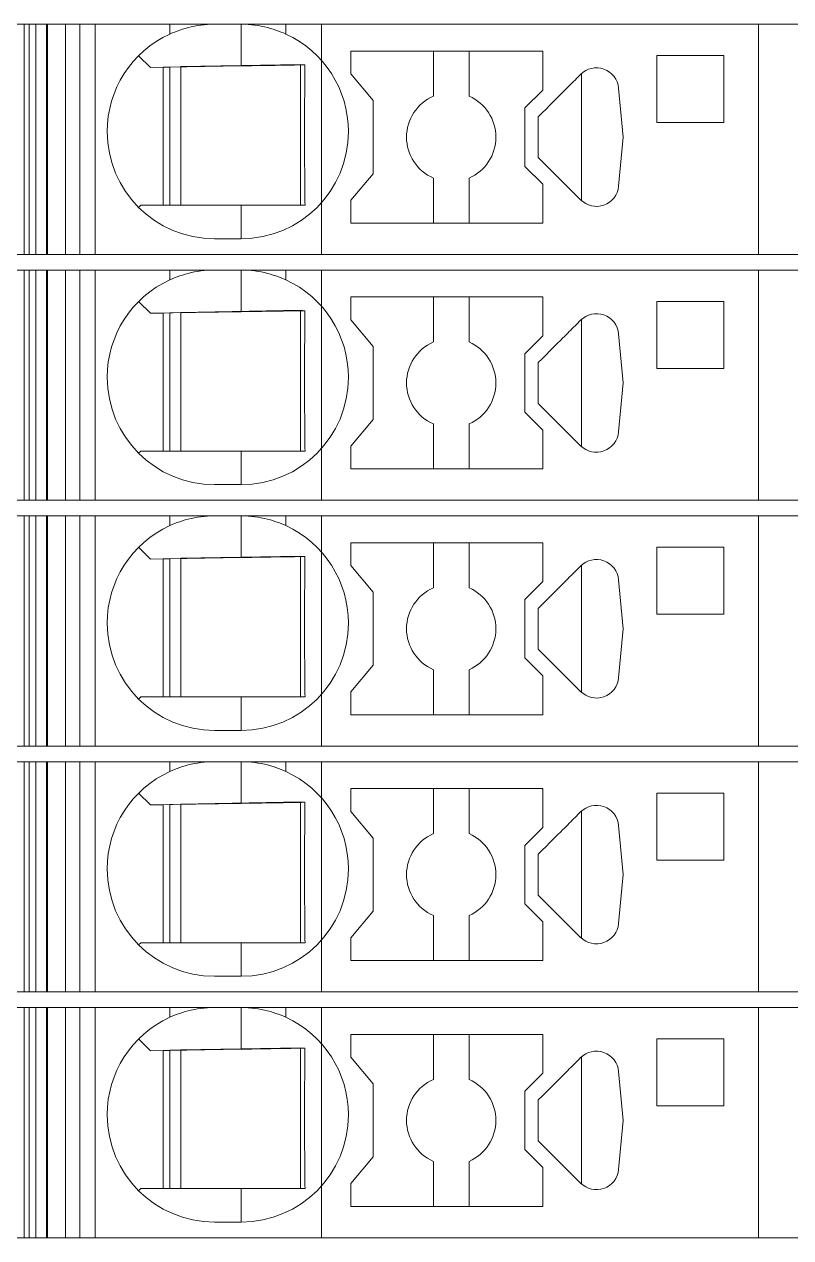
# Model space of a CAD drawing. Header units: millimetres. Extents: x 0 to 2100, y 0 to 1485.
# Drawn here: x 1240.89 to 1258.05, y 673.35 to 700.5 of the extents above; entities that cross this region are included whole.
import ezdxf
from ezdxf.enums import TextEntityAlignment as Align

# ---------------------------------------------------------------- set-up
doc = ezdxf.new("R2010")
doc.units = ezdxf.units.MM
for name, color, linetype, lineweight in [('EPLAN309', 5, 'Continuous', 5), ('EPLAN493', 5, 'Continuous', 5), ('MAIN-1', 7, 'Continuous', 5), ('MAIN-2', 7, 'Continuous', 5)]:
    doc.layers.add(name, color=color, linetype=linetype, lineweight=lineweight)
doc.styles.add('Tahoma', font='')
doc.styles.get('Tahoma').set_extended_font_data('Tahoma')

# ---------------------------------------------------------------- blocks, each defined once
blk = doc.blocks.new('EPLSYM_LibrarySPECIAL_Symbol12_Variant0_Placement8_18')
at = {"layer": 'EPLAN309', "lineweight": 13, "ltscale": 20}
blk.add_lwpolyline([(0, -5.15), (68.15, -5.15), (68.15, 0), (0, 0)], close=True, dxfattribs=at)
at = {"layer": 'EPLAN493', "color": 5, "style": 'Tahoma'}
blk.add_attdef('17_20450', text='', height=2.93475, dxfattribs=at).set_placement((0, -27.293475), align=Align.MIDDLE_RIGHT)
blk = doc.blocks.new('EPLSYM_LibrarySPECIAL_Symbol12_Variant0_Placement8_19')
at = {"layer": 'EPLAN309', "lineweight": 13, "ltscale": 20}
blk.add_lwpolyline([(0, -5.15), (68.15, -5.15), (68.15, 0), (0, 0)], close=True, dxfattribs=at)
at = {"layer": 'EPLAN493', "color": 5, "style": 'Tahoma'}
blk.add_attdef('17_20450', text='', height=2.93475, dxfattribs=at).set_placement((0, -27.293475), align=Align.MIDDLE_RIGHT)
blk = doc.blocks.new('EPLSYM_LibrarySPECIAL_Symbol12_Variant0_Placement8_20')
at = {"layer": 'EPLAN309', "lineweight": 13, "ltscale": 20}
blk.add_lwpolyline([(0, -5.15), (68.15, -5.15), (68.15, 0), (0, 0)], close=True, dxfattribs=at)
at = {"layer": 'EPLAN493', "color": 5, "style": 'Tahoma'}
blk.add_attdef('17_20450', text='', height=2.93475, dxfattribs=at).set_placement((0, -27.293475), align=Align.MIDDLE_RIGHT)
blk = doc.blocks.new('EPLSYM_LibrarySPECIAL_Symbol12_Variant0_Placement8_21')
at = {"layer": 'EPLAN309', "lineweight": 13, "ltscale": 20}
blk.add_lwpolyline([(0, -5.15), (68.15, -5.15), (68.15, 0), (0, 0)], close=True, dxfattribs=at)
at = {"layer": 'EPLAN493', "color": 5, "style": 'Tahoma'}
blk.add_attdef('17_20450', text='', height=2.93475, dxfattribs=at).set_placement((0, -27.293475), align=Align.MIDDLE_RIGHT)
blk = doc.blocks.new('EPLSYM_LibrarySPECIAL_Symbol12_Variant0_Placement8_22')
at = {"layer": 'EPLAN309', "lineweight": 13, "ltscale": 20}
blk.add_lwpolyline([(0, -5.15), (68.15, -5.15), (68.15, 0), (0, 0)], close=True, dxfattribs=at)
at = {"layer": 'EPLAN493', "color": 5, "style": 'Tahoma'}
blk.add_attdef('17_20450', text='', height=2.93475, dxfattribs=at).set_placement((0, -27.293475), align=Align.MIDDLE_RIGHT)

msp = doc.modelspace()

# ---------------------------------------------------------------- linework, layer by layer
at = {"layer": 'MAIN-1'}
for p, q in [((1241.001, 700.5), (1240.893, 700.5)), ((1240.893, 695.35), (1240.893, 700.5)), ((1241.001, 700.5), (1244.15, 700.5)), ((1241.001, 695.35), (1241.001, 700.5)), ((1244.15, 700.5), (1245.15, 700.5)), ((1244.15, 700.5), (1244.15, 700.282)), ((1244.701, 700.458), (1244.772, 700.47)), ((1244.772, 700.47), (1244.846, 700.481)), ((1244.846, 700.481), (1244.921, 700.489)), ((1244.921, 700.489), (1244.997, 700.495)), ((1244.997, 700.495), (1245.073, 700.499)), ((1245.073, 700.499), (1245.15, 700.5)), ((1245.75, 700.5), (1245.15, 700.5)), ((1245.827, 700.499), (1245.75, 700.5)), ((1246.75, 700.5), (1245.75, 700.5)), ((1245.75, 699.568), (1245.75, 700.5)), ((1245.903, 700.495), (1245.827, 700.499)), ((1245.979, 700.489), (1245.903, 700.495)), ((1246.054, 700.481), (1245.979, 700.489)), ((1246.128, 700.47), (1246.054, 700.481)), ((1246.199, 700.458), (1246.128, 700.47)), ((1246.75, 700.5), (1257.332, 700.5)), ((1246.75, 700.5), (1246.75, 700.282)), ((1258.05, 700.5), (1257.332, 700.5)), ((1257.332, 695.35), (1257.332, 700.5)), ((1244.15, 700.282), (1244.202, 700.305)), ((1244.202, 700.305), (1244.256, 700.327)), ((1244.256, 700.327), (1244.313, 700.349)), ((1244.313, 700.349), (1244.372, 700.37)), ((1244.372, 700.37), (1244.433, 700.39)), ((1244.433, 700.39), (1244.497, 700.409)), ((1244.497, 700.409), (1244.563, 700.427)), ((1244.563, 700.427), (1244.631, 700.443)), ((1244.631, 700.443), (1244.701, 700.458)), ((1246.269, 700.443), (1246.199, 700.458)), ((1246.337, 700.427), (1246.269, 700.443)), ((1246.403, 700.409), (1246.337, 700.427)), ((1246.467, 700.39), (1246.403, 700.409)), ((1246.528, 700.37), (1246.467, 700.39)), ((1246.587, 700.349), (1246.528, 700.37)), ((1246.644, 700.327), (1246.587, 700.349)), ((1246.698, 700.305), (1246.644, 700.327)), ((1246.75, 700.282), (1246.698, 700.305)), ((1243.453, 699.797), (1243.717, 699.533)), ((1248.2, 699.9), (1248.2, 699.389)), ((1252.5, 699.9), (1248.2, 699.9)), ((1250.05, 699.9), (1250.05, 698.892)), ((1250.85, 698.892), (1250.85, 699.9)), ((1252.5, 699.029), (1252.5, 699.9)), ((1255.05, 699.8), (1255.05, 698.3)), ((1256.55, 699.8), (1255.05, 699.8)), ((1256.55, 698.3), (1256.55, 699.8)), ((1243.717, 699.533), (1245.75, 699.568)), ((1244, 696.45), (1244, 699.538)), ((1244.15, 699.54), (1244.15, 696.45)), ((1244.4, 696.45), (1244.4, 699.545)), ((1245.87, 699.57), (1245.75, 699.568)), ((1245.987, 699.572), (1245.87, 699.57)), ((1246.1, 699.574), (1245.987, 699.572)), ((1246.209, 699.576), (1246.1, 699.574)), ((1246.313, 699.578), (1246.209, 699.576)), ((1246.412, 699.579), (1246.313, 699.578)), ((1246.507, 699.581), (1246.412, 699.579)), ((1246.599, 699.583), (1246.507, 699.581)), ((1246.688, 699.584), (1246.599, 699.583)), ((1246.774, 699.586), (1246.688, 699.584)), ((1246.858, 699.587), (1246.774, 699.586)), ((1246.94, 699.588), (1246.858, 699.587)), ((1247.02, 699.59), (1246.94, 699.588)), ((1247.099, 699.591), (1247.02, 699.59)), ((1247.079, 696.45), (1247.079, 699.591)), ((1247.176, 699.592), (1247.099, 699.591)), ((1247.174, 699.377), (1247.175, 699.45)), ((1247.175, 699.45), (1247.176, 699.522)), ((1247.176, 699.522), (1247.176, 699.592)), ((1248.7, 698.793), (1248.2, 699.389)), ((1253.367, 699.398), (1253.367, 696.552)), ((1247.171, 699.07), (1247.172, 699.149)), ((1247.172, 699.149), (1247.173, 699.227)), ((1247.173, 699.303), (1247.174, 699.377)), ((1247.173, 699.227), (1247.173, 699.303)), ((1253.094, 699.126), (1253.058, 699.09)), ((1253.127, 699.159), (1253.094, 699.126)), ((1253.158, 699.191), (1253.127, 699.159)), ((1253.19, 699.222), (1253.158, 699.191)), ((1253.221, 699.253), (1253.19, 699.222)), ((1253.252, 699.285), (1253.221, 699.253)), ((1253.284, 699.316), (1253.252, 699.285)), ((1253.315, 699.347), (1253.284, 699.316)), ((1253.346, 699.379), (1253.315, 699.347)), ((1247.169, 698.817), (1247.17, 698.904)), ((1247.17, 698.988), (1247.171, 699.07)), ((1247.17, 698.904), (1247.17, 698.988)), ((1252.1, 698.629), (1252.5, 699.029)), ((1252.823, 698.856), (1252.742, 698.774)), ((1252.902, 698.934), (1252.823, 698.856)), ((1252.943, 698.975), (1252.902, 698.934)), ((1252.983, 699.015), (1252.943, 698.975)), ((1253.021, 699.053), (1252.983, 699.015)), ((1253.058, 699.09), (1253.021, 699.053)), ((1254.302, 697.975), (1254.198, 699.072)), ((1247.168, 698.632), (1247.169, 698.726)), ((1247.168, 698.534), (1247.168, 698.632)), ((1247.169, 698.726), (1247.169, 698.817)), ((1248.7, 697.157), (1248.7, 698.793)), ((1252.1, 698.629), (1252.1, 697.321)), ((1252.572, 698.604), (1252.486, 698.518)), ((1252.658, 698.69), (1252.572, 698.604)), ((1252.742, 698.774), (1252.658, 698.69)), ((1247.167, 698.431), (1247.168, 698.534)), ((1247.167, 698.324), (1247.167, 698.431)), ((1247.167, 698.213), (1247.167, 698.324)), ((1252.486, 698.518), (1252.4, 698.432)), ((1252.4, 698.302), (1252.4, 698.432)), ((1252.4, 698.171), (1252.4, 698.302)), ((1255.05, 698.3), (1256.55, 698.3)), ((1247.167, 698.1), (1247.167, 698.213)), ((1247.167, 697.979), (1247.167, 698.1)), ((1252.4, 698.04), (1252.4, 698.171)), ((1252.4, 697.91), (1252.4, 698.04)), ((1247.167, 697.861), (1247.167, 697.979)), ((1247.167, 697.747), (1247.167, 697.861)), ((1252.4, 697.779), (1252.4, 697.91)), ((1252.4, 697.648), (1252.4, 697.779)), ((1254.198, 696.878), (1254.302, 697.975)), ((1247.168, 697.638), (1247.167, 697.747)), ((1247.168, 697.534), (1247.168, 697.638)), ((1247.169, 697.434), (1247.168, 697.534)), ((1252.4, 697.518), (1252.4, 697.648)), ((1252.4, 697.518), (1253.346, 696.571)), ((1247.169, 697.339), (1247.169, 697.434)), ((1247.17, 697.248), (1247.169, 697.339)), ((1247.171, 697.159), (1247.17, 697.248)), ((1252.5, 696.921), (1252.1, 697.321)), ((1247.172, 697.073), (1247.171, 697.159)), ((1247.172, 696.99), (1247.172, 697.073)), ((1247.173, 696.908), (1247.172, 696.99)), ((1248.2, 696.561), (1248.7, 697.157)), ((1250.05, 696.05), (1250.05, 697.058)), ((1250.85, 696.05), (1250.85, 697.058)), ((1247.174, 696.829), (1247.173, 696.908)), ((1247.175, 696.75), (1247.174, 696.829)), ((1247.176, 696.674), (1247.175, 696.75)), ((1247.176, 696.598), (1247.176, 696.674)), ((1252.5, 696.05), (1252.5, 696.921)), ((1243.5, 696.45), (1243.453, 696.403)), ((1243.5, 696.45), (1245.75, 696.45)), ((1245.75, 696.45), (1245.842, 696.45)), ((1245.75, 696.45), (1245.75, 695.7)), ((1245.842, 696.45), (1245.933, 696.45)), ((1245.933, 696.45), (1246.023, 696.45)), ((1246.023, 696.45), (1246.11, 696.45)), ((1246.11, 696.45), (1246.195, 696.45)), ((1246.195, 696.45), (1246.278, 696.45)), ((1246.278, 696.45), (1246.358, 696.45)), ((1246.358, 696.45), (1246.436, 696.45)), ((1246.436, 696.45), (1246.511, 696.45)), ((1246.511, 696.45), (1246.585, 696.45)), ((1246.585, 696.45), (1246.657, 696.45)), ((1246.657, 696.45), (1246.726, 696.45)), ((1246.726, 696.45), (1246.795, 696.45)), ((1246.795, 696.45), (1246.861, 696.45)), ((1246.861, 696.45), (1246.927, 696.45)), ((1246.927, 696.45), (1246.991, 696.45)), ((1246.991, 696.45), (1247.055, 696.45)), ((1247.055, 696.45), (1247.117, 696.45)), ((1247.117, 696.45), (1247.178, 696.45)), ((1247.177, 696.524), (1247.176, 696.598)), ((1247.178, 696.45), (1247.177, 696.524)), ((1248.2, 696.561), (1248.2, 696.05)), ((1252.5, 696.05), (1248.2, 696.05)), ((1245.75, 695.7), (1245.15, 695.7)), ((1241.001, 695.35), (1240.893, 695.35)), ((1241.001, 695.35), (1257.332, 695.35)), ((1258.05, 695.35), (1257.332, 695.35)), ((1241.001, 695), (1240.893, 695)), ((1240.893, 689.85), (1240.893, 695)), ((1241.001, 695), (1244.15, 695)), ((1241.001, 689.85), (1241.001, 695)), ((1244.15, 695), (1245.15, 695)), ((1244.15, 695), (1244.15, 694.782)), ((1244.15, 694.782), (1244.202, 694.805)), ((1244.202, 694.805), (1244.256, 694.827)), ((1244.256, 694.827), (1244.313, 694.849)), ((1244.313, 694.849), (1244.372, 694.87)), ((1244.372, 694.87), (1244.433, 694.89)), ((1244.433, 694.89), (1244.497, 694.909)), ((1244.497, 694.909), (1244.563, 694.927)), ((1244.563, 694.927), (1244.631, 694.943)), ((1244.631, 694.943), (1244.701, 694.958)), ((1244.701, 694.958), (1244.772, 694.97)), ((1244.772, 694.97), (1244.846, 694.981)), ((1244.846, 694.981), (1244.921, 694.989)), ((1244.921, 694.989), (1244.997, 694.995)), ((1244.997, 694.995), (1245.073, 694.999)), ((1245.073, 694.999), (1245.15, 695)), ((1245.75, 695), (1245.15, 695)), ((1245.827, 694.999), (1245.75, 695)), ((1246.75, 695), (1245.75, 695)), ((1245.75, 694.068), (1245.75, 695)), ((1245.903, 694.995), (1245.827, 694.999)), ((1245.979, 694.989), (1245.903, 694.995)), ((1246.054, 694.981), (1245.979, 694.989)), ((1246.128, 694.97), (1246.054, 694.981)), ((1246.199, 694.958), (1246.128, 694.97)), ((1246.269, 694.943), (1246.199, 694.958)), ((1246.337, 694.927), (1246.269, 694.943)), ((1246.403, 694.909), (1246.337, 694.927)), ((1246.467, 694.89), (1246.403, 694.909)), ((1246.528, 694.87), (1246.467, 694.89)), ((1246.587, 694.849), (1246.528, 694.87)), ((1246.644, 694.827), (1246.587, 694.849)), ((1246.698, 694.805), (1246.644, 694.827)), ((1246.75, 694.782), (1246.698, 694.805)), ((1246.75, 695), (1257.332, 695)), ((1246.75, 695), (1246.75, 694.782)), ((1258.05, 695), (1257.332, 695)), ((1257.332, 689.85), (1257.332, 695)), ((1243.453, 694.297), (1243.717, 694.033)), ((1248.2, 694.4), (1248.2, 693.889)), ((1252.5, 694.4), (1248.2, 694.4)), ((1250.05, 694.4), (1250.05, 693.392)), ((1250.85, 693.392), (1250.85, 694.4)), ((1252.5, 693.529), (1252.5, 694.4)), ((1255.05, 694.3), (1255.05, 692.8)), ((1256.55, 694.3), (1255.05, 694.3)), ((1256.55, 692.8), (1256.55, 694.3)), ((1243.717, 694.033), (1245.75, 694.068)), ((1244, 690.95), (1244, 694.038)), ((1244.15, 694.04), (1244.15, 690.95)), ((1244.4, 690.95), (1244.4, 694.045)), ((1245.87, 694.07), (1245.75, 694.068)), ((1245.987, 694.072), (1245.87, 694.07)), ((1246.1, 694.074), (1245.987, 694.072)), ((1246.209, 694.076), (1246.1, 694.074)), ((1246.313, 694.078), (1246.209, 694.076)), ((1246.412, 694.079), (1246.313, 694.078)), ((1246.507, 694.081), (1246.412, 694.079)), ((1246.599, 694.083), (1246.507, 694.081)), ((1246.688, 694.084), (1246.599, 694.083)), ((1246.774, 694.086), (1246.688, 694.084)), ((1246.858, 694.087), (1246.774, 694.086)), ((1246.94, 694.088), (1246.858, 694.087)), ((1247.02, 694.09), (1246.94, 694.088)), ((1247.099, 694.091), (1247.02, 694.09)), ((1247.079, 690.95), (1247.079, 694.091)), ((1247.176, 694.092), (1247.099, 694.091)), ((1247.175, 693.95), (1247.176, 694.022)), ((1247.176, 694.022), (1247.176, 694.092)), ((1247.172, 693.649), (1247.173, 693.727)), ((1247.173, 693.803), (1247.174, 693.877)), ((1247.173, 693.727), (1247.173, 693.803)), ((1247.174, 693.877), (1247.175, 693.95)), ((1248.7, 693.293), (1248.2, 693.889)), ((1253.158, 693.691), (1253.127, 693.659)), ((1253.19, 693.722), (1253.158, 693.691)), ((1253.221, 693.753), (1253.19, 693.722)), ((1253.252, 693.785), (1253.221, 693.753)), ((1253.284, 693.816), (1253.252, 693.785)), ((1253.315, 693.847), (1253.284, 693.816)), ((1253.346, 693.879), (1253.315, 693.847)), ((1253.367, 693.898), (1253.367, 691.052)), ((1247.17, 693.488), (1247.171, 693.57)), ((1247.17, 693.404), (1247.17, 693.488)), ((1247.171, 693.57), (1247.172, 693.649)), ((1252.1, 693.129), (1252.5, 693.529)), ((1252.902, 693.434), (1252.823, 693.356)), ((1252.943, 693.475), (1252.902, 693.434)), ((1252.983, 693.515), (1252.943, 693.475)), ((1253.021, 693.553), (1252.983, 693.515)), ((1253.058, 693.59), (1253.021, 693.553)), ((1253.094, 693.626), (1253.058, 693.59)), ((1253.127, 693.659), (1253.094, 693.626)), ((1254.302, 692.475), (1254.198, 693.572)), ((1247.168, 693.132), (1247.169, 693.226)), ((1247.169, 693.317), (1247.17, 693.404)), ((1247.169, 693.226), (1247.169, 693.317)), ((1248.7, 691.657), (1248.7, 693.293)), ((1252.658, 693.19), (1252.572, 693.104)), ((1252.742, 693.274), (1252.658, 693.19)), ((1252.823, 693.356), (1252.742, 693.274)), ((1247.167, 692.931), (1247.168, 693.034)), ((1247.167, 692.824), (1247.167, 692.931)), ((1247.168, 693.034), (1247.168, 693.132)), ((1252.1, 693.129), (1252.1, 691.821)), ((1252.486, 693.018), (1252.4, 692.932)), ((1252.4, 692.802), (1252.4, 692.932)), ((1252.572, 693.104), (1252.486, 693.018)), ((1247.167, 692.713), (1247.167, 692.824)), ((1247.167, 692.6), (1247.167, 692.713)), ((1247.167, 692.479), (1247.167, 692.6)), ((1252.4, 692.671), (1252.4, 692.802)), ((1252.4, 692.54), (1252.4, 692.671)), ((1255.05, 692.8), (1256.55, 692.8)), ((1247.167, 692.361), (1247.167, 692.479)), ((1247.167, 692.247), (1247.167, 692.361)), ((1252.4, 692.41), (1252.4, 692.54)), ((1252.4, 692.279), (1252.4, 692.41)), ((1254.198, 691.378), (1254.302, 692.475)), ((1247.168, 692.138), (1247.167, 692.247)), ((1247.168, 692.034), (1247.168, 692.138)), ((1252.4, 692.148), (1252.4, 692.279)), ((1252.4, 692.018), (1252.4, 692.148)), ((1247.169, 691.934), (1247.168, 692.034)), ((1247.169, 691.839), (1247.169, 691.934)), ((1247.17, 691.748), (1247.169, 691.839)), ((1252.5, 691.421), (1252.1, 691.821)), ((1252.4, 692.018), (1253.346, 691.071)), ((1247.171, 691.659), (1247.17, 691.748)), ((1247.172, 691.573), (1247.171, 691.659)), ((1247.172, 691.49), (1247.172, 691.573)), ((1248.2, 691.061), (1248.7, 691.657)), ((1250.05, 690.55), (1250.05, 691.558)), ((1250.85, 690.55), (1250.85, 691.558)), ((1247.173, 691.408), (1247.172, 691.49)), ((1247.174, 691.329), (1247.173, 691.408)), ((1247.175, 691.25), (1247.174, 691.329)), ((1247.176, 691.174), (1247.175, 691.25)), ((1252.5, 690.55), (1252.5, 691.421)), ((1247.176, 691.098), (1247.176, 691.174)), ((1247.177, 691.024), (1247.176, 691.098)), ((1247.178, 690.95), (1247.177, 691.024)), ((1248.2, 691.061), (1248.2, 690.55)), ((1243.5, 690.95), (1243.453, 690.903)), ((1243.5, 690.95), (1245.75, 690.95)), ((1245.75, 690.95), (1245.842, 690.95)), ((1245.75, 690.95), (1245.75, 690.2)), ((1245.842, 690.95), (1245.933, 690.95)), ((1245.933, 690.95), (1246.023, 690.95)), ((1246.023, 690.95), (1246.11, 690.95)), ((1246.11, 690.95), (1246.195, 690.95)), ((1246.195, 690.95), (1246.278, 690.95)), ((1246.278, 690.95), (1246.358, 690.95)), ((1246.358, 690.95), (1246.436, 690.95)), ((1246.436, 690.95), (1246.511, 690.95)), ((1246.511, 690.95), (1246.585, 690.95)), ((1246.585, 690.95), (1246.657, 690.95)), ((1246.657, 690.95), (1246.726, 690.95)), ((1246.726, 690.95), (1246.795, 690.95)), ((1246.795, 690.95), (1246.861, 690.95)), ((1246.861, 690.95), (1246.927, 690.95)), ((1246.927, 690.95), (1246.991, 690.95)), ((1246.991, 690.95), (1247.055, 690.95)), ((1247.055, 690.95), (1247.117, 690.95)), ((1247.117, 690.95), (1247.178, 690.95)), ((1252.5, 690.55), (1248.2, 690.55)), ((1245.75, 690.2), (1245.15, 690.2)), ((1241.001, 689.85), (1240.893, 689.85)), ((1241.001, 689.85), (1257.332, 689.85)), ((1258.05, 689.85), (1257.332, 689.85)), ((1241.001, 689.5), (1240.893, 689.5)), ((1240.893, 684.35), (1240.893, 689.5)), ((1241.001, 689.5), (1244.15, 689.5)), ((1241.001, 684.35), (1241.001, 689.5)), ((1244.15, 689.5), (1245.15, 689.5)), ((1244.15, 689.5), (1244.15, 689.282)), ((1244.256, 689.327), (1244.313, 689.349)), ((1244.313, 689.349), (1244.372, 689.37)), ((1244.372, 689.37), (1244.433, 689.39)), ((1244.433, 689.39), (1244.497, 689.409)), ((1244.497, 689.409), (1244.563, 689.427)), ((1244.563, 689.427), (1244.631, 689.443)), ((1244.631, 689.443), (1244.701, 689.458)), ((1244.701, 689.458), (1244.772, 689.47)), ((1244.772, 689.47), (1244.846, 689.481)), ((1244.846, 689.481), (1244.921, 689.489)), ((1244.921, 689.489), (1244.997, 689.495)), ((1244.997, 689.495), (1245.073, 689.499)), ((1245.073, 689.499), (1245.15, 689.5)), ((1245.75, 689.5), (1245.15, 689.5)), ((1245.827, 689.499), (1245.75, 689.5)), ((1246.75, 689.5), (1245.75, 689.5)), ((1245.75, 688.568), (1245.75, 689.5)), ((1245.903, 689.495), (1245.827, 689.499)), ((1245.979, 689.489), (1245.903, 689.495)), ((1246.054, 689.481), (1245.979, 689.489)), ((1246.128, 689.47), (1246.054, 689.481)), ((1246.199, 689.458), (1246.128, 689.47)), ((1246.269, 689.443), (1246.199, 689.458)), ((1246.337, 689.427), (1246.269, 689.443)), ((1246.403, 689.409), (1246.337, 689.427)), ((1246.467, 689.39), (1246.403, 689.409)), ((1246.528, 689.37), (1246.467, 689.39)), ((1246.587, 689.349), (1246.528, 689.37)), ((1246.644, 689.327), (1246.587, 689.349)), ((1246.75, 689.5), (1257.332, 689.5)), ((1246.75, 689.5), (1246.75, 689.282)), ((1258.05, 689.5), (1257.332, 689.5)), ((1257.332, 684.35), (1257.332, 689.5)), ((1244.15, 689.282), (1244.202, 689.305)), ((1244.202, 689.305), (1244.256, 689.327)), ((1246.698, 689.305), (1246.644, 689.327)), ((1246.75, 689.282), (1246.698, 689.305)), ((1243.453, 688.797), (1243.717, 688.533)), ((1248.2, 688.9), (1248.2, 688.389)), ((1252.5, 688.9), (1248.2, 688.9)), ((1250.05, 688.9), (1250.05, 687.892)), ((1250.85, 687.892), (1250.85, 688.9)), ((1252.5, 688.029), (1252.5, 688.9)), ((1255.05, 688.8), (1255.05, 687.3)), ((1256.55, 688.8), (1255.05, 688.8)), ((1256.55, 687.3), (1256.55, 688.8)), ((1243.717, 688.533), (1245.75, 688.568)), ((1244, 685.45), (1244, 688.538)), ((1244.15, 688.54), (1244.15, 685.45)), ((1244.4, 685.45), (1244.4, 688.545)), ((1245.87, 688.57), (1245.75, 688.568)), ((1245.987, 688.572), (1245.87, 688.57)), ((1246.1, 688.574), (1245.987, 688.572)), ((1246.209, 688.576), (1246.1, 688.574)), ((1246.313, 688.578), (1246.209, 688.576)), ((1246.412, 688.579), (1246.313, 688.578)), ((1246.507, 688.581), (1246.412, 688.579)), ((1246.599, 688.583), (1246.507, 688.581)), ((1246.688, 688.584), (1246.599, 688.583)), ((1246.774, 688.586), (1246.688, 688.584)), ((1246.858, 688.587), (1246.774, 688.586)), ((1246.94, 688.588), (1246.858, 688.587)), ((1247.02, 688.59), (1246.94, 688.588)), ((1247.099, 688.591), (1247.02, 688.59)), ((1247.079, 685.45), (1247.079, 688.591)), ((1247.176, 688.592), (1247.099, 688.591)), ((1247.176, 688.522), (1247.176, 688.592)), ((1247.173, 688.303), (1247.174, 688.377)), ((1247.173, 688.227), (1247.173, 688.303)), ((1247.174, 688.377), (1247.175, 688.45)), ((1247.175, 688.45), (1247.176, 688.522)), ((1248.7, 687.793), (1248.2, 688.389)), ((1253.221, 688.253), (1253.19, 688.222)), ((1253.252, 688.285), (1253.221, 688.253)), ((1253.284, 688.316), (1253.252, 688.285)), ((1253.315, 688.347), (1253.284, 688.316)), ((1253.346, 688.379), (1253.315, 688.347)), ((1253.367, 688.398), (1253.367, 685.552)), ((1247.17, 687.988), (1247.171, 688.07)), ((1247.17, 687.904), (1247.17, 687.988)), ((1247.171, 688.07), (1247.172, 688.149)), ((1247.172, 688.149), (1247.173, 688.227)), ((1252.1, 687.629), (1252.5, 688.029)), ((1252.983, 688.015), (1252.943, 687.975)), ((1253.021, 688.053), (1252.983, 688.015)), ((1253.058, 688.09), (1253.021, 688.053)), ((1253.094, 688.126), (1253.058, 688.09)), ((1253.127, 688.159), (1253.094, 688.126)), ((1253.158, 688.191), (1253.127, 688.159)), ((1253.19, 688.222), (1253.158, 688.191)), ((1254.302, 686.975), (1254.198, 688.072)), ((1247.168, 687.632), (1247.169, 687.726)), ((1247.169, 687.817), (1247.17, 687.904)), ((1247.169, 687.726), (1247.169, 687.817)), ((1248.7, 686.157), (1248.7, 687.793)), ((1252.742, 687.774), (1252.658, 687.69)), ((1252.823, 687.856), (1252.742, 687.774)), ((1252.902, 687.934), (1252.823, 687.856)), ((1252.943, 687.975), (1252.902, 687.934)), ((1247.167, 687.431), (1247.168, 687.534)), ((1247.168, 687.534), (1247.168, 687.632)), ((1252.1, 687.629), (1252.1, 686.321)), ((1252.486, 687.518), (1252.4, 687.432)), ((1252.572, 687.604), (1252.486, 687.518)), ((1252.658, 687.69), (1252.572, 687.604)), ((1247.167, 687.324), (1247.167, 687.431)), ((1247.167, 687.213), (1247.167, 687.324)), ((1247.167, 687.1), (1247.167, 687.213)), ((1252.4, 687.302), (1252.4, 687.432)), ((1252.4, 687.171), (1252.4, 687.302)), ((1252.4, 687.04), (1252.4, 687.171)), ((1255.05, 687.3), (1256.55, 687.3)), ((1247.167, 686.979), (1247.167, 687.1)), ((1247.167, 686.861), (1247.167, 686.979)), ((1252.4, 686.91), (1252.4, 687.04)), ((1252.4, 686.779), (1252.4, 686.91)), ((1254.198, 685.878), (1254.302, 686.975)), ((1247.167, 686.747), (1247.167, 686.861)), ((1247.168, 686.638), (1247.167, 686.747)), ((1247.168, 686.534), (1247.168, 686.638)), ((1252.4, 686.648), (1252.4, 686.779)), ((1252.4, 686.518), (1252.4, 686.648)), ((1247.169, 686.434), (1247.168, 686.534)), ((1247.169, 686.339), (1247.169, 686.434)), ((1252.4, 686.518), (1253.346, 685.571)), ((1247.17, 686.248), (1247.169, 686.339)), ((1247.171, 686.159), (1247.17, 686.248)), ((1247.172, 686.073), (1247.171, 686.159)), ((1248.2, 685.561), (1248.7, 686.157)), ((1252.5, 685.921), (1252.1, 686.321)), ((1247.172, 685.99), (1247.172, 686.073)), ((1247.173, 685.908), (1247.172, 685.99)), ((1247.174, 685.829), (1247.173, 685.908)), ((1247.175, 685.75), (1247.174, 685.829)), ((1250.05, 685.05), (1250.05, 686.058)), ((1250.85, 685.05), (1250.85, 686.058)), ((1252.5, 685.05), (1252.5, 685.921)), ((1247.176, 685.674), (1247.175, 685.75)), ((1247.176, 685.598), (1247.176, 685.674)), ((1247.177, 685.524), (1247.176, 685.598)), ((1248.2, 685.561), (1248.2, 685.05)), ((1243.5, 685.45), (1243.453, 685.403)), ((1243.5, 685.45), (1245.75, 685.45)), ((1245.75, 685.45), (1245.842, 685.45)), ((1245.75, 685.45), (1245.75, 684.7)), ((1245.842, 685.45), (1245.933, 685.45)), ((1245.933, 685.45), (1246.023, 685.45)), ((1246.023, 685.45), (1246.11, 685.45)), ((1246.11, 685.45), (1246.195, 685.45)), ((1246.195, 685.45), (1246.278, 685.45)), ((1246.278, 685.45), (1246.358, 685.45)), ((1246.358, 685.45), (1246.436, 685.45)), ((1246.436, 685.45), (1246.511, 685.45)), ((1246.511, 685.45), (1246.585, 685.45)), ((1246.585, 685.45), (1246.657, 685.45)), ((1246.657, 685.45), (1246.726, 685.45)), ((1246.726, 685.45), (1246.795, 685.45)), ((1246.795, 685.45), (1246.861, 685.45)), ((1246.861, 685.45), (1246.927, 685.45)), ((1246.927, 685.45), (1246.991, 685.45)), ((1246.991, 685.45), (1247.055, 685.45)), ((1247.055, 685.45), (1247.117, 685.45)), ((1247.117, 685.45), (1247.178, 685.45)), ((1247.178, 685.45), (1247.177, 685.524)), ((1252.5, 685.05), (1248.2, 685.05)), ((1245.75, 684.7), (1245.15, 684.7)), ((1241.001, 684.35), (1240.893, 684.35)), ((1241.001, 684.35), (1257.332, 684.35)), ((1258.05, 684.35), (1257.332, 684.35)), ((1241.001, 684), (1240.893, 684)), ((1240.893, 678.85), (1240.893, 684)), ((1241.001, 684), (1244.15, 684)), ((1241.001, 678.85), (1241.001, 684)), ((1244.15, 684), (1245.15, 684)), ((1244.15, 684), (1244.15, 683.782)), ((1244.433, 683.89), (1244.497, 683.909)), ((1244.497, 683.909), (1244.563, 683.927)), ((1244.563, 683.927), (1244.631, 683.943)), ((1244.631, 683.943), (1244.701, 683.958)), ((1244.701, 683.958), (1244.772, 683.97)), ((1244.772, 683.97), (1244.846, 683.981)), ((1244.846, 683.981), (1244.921, 683.989)), ((1244.921, 683.989), (1244.997, 683.995)), ((1244.997, 683.995), (1245.073, 683.999)), ((1245.073, 683.999), (1245.15, 684)), ((1245.75, 684), (1245.15, 684)), ((1245.827, 683.999), (1245.75, 684)), ((1246.75, 684), (1245.75, 684)), ((1245.75, 683.068), (1245.75, 684)), ((1245.903, 683.995), (1245.827, 683.999)), ((1245.979, 683.989), (1245.903, 683.995)), ((1246.054, 683.981), (1245.979, 683.989)), ((1246.128, 683.97), (1246.054, 683.981)), ((1246.199, 683.958), (1246.128, 683.97)), ((1246.269, 683.943), (1246.199, 683.958)), ((1246.337, 683.927), (1246.269, 683.943)), ((1246.403, 683.909), (1246.337, 683.927)), ((1246.467, 683.89), (1246.403, 683.909)), ((1246.75, 684), (1257.332, 684)), ((1246.75, 684), (1246.75, 683.782)), ((1258.05, 684), (1257.332, 684)), ((1257.332, 678.85), (1257.332, 684)), ((1244.15, 683.782), (1244.202, 683.805)), ((1244.202, 683.805), (1244.256, 683.827)), ((1244.256, 683.827), (1244.313, 683.849)), ((1244.313, 683.849), (1244.372, 683.87)), ((1244.372, 683.87), (1244.433, 683.89)), ((1246.528, 683.87), (1246.467, 683.89)), ((1246.587, 683.849), (1246.528, 683.87)), ((1246.644, 683.827), (1246.587, 683.849)), ((1246.698, 683.805), (1246.644, 683.827)), ((1246.75, 683.782), (1246.698, 683.805)), ((1248.2, 683.4), (1248.2, 682.889)), ((1252.5, 683.4), (1248.2, 683.4)), ((1250.05, 683.4), (1250.05, 682.392)), ((1250.85, 682.392), (1250.85, 683.4)), ((1252.5, 682.529), (1252.5, 683.4)), ((1243.453, 683.297), (1243.717, 683.033)), ((1255.05, 683.3), (1255.05, 681.8)), ((1256.55, 683.3), (1255.05, 683.3)), ((1256.55, 681.8), (1256.55, 683.3)), ((1243.717, 683.033), (1245.75, 683.068)), ((1244, 679.95), (1244, 683.038)), ((1244.15, 683.04), (1244.15, 679.95)), ((1244.4, 679.95), (1244.4, 683.045)), ((1245.87, 683.07), (1245.75, 683.068)), ((1245.987, 683.072), (1245.87, 683.07)), ((1246.1, 683.074), (1245.987, 683.072)), ((1246.209, 683.076), (1246.1, 683.074)), ((1246.313, 683.078), (1246.209, 683.076)), ((1246.412, 683.079), (1246.313, 683.078)), ((1246.507, 683.081), (1246.412, 683.079)), ((1246.599, 683.083), (1246.507, 683.081)), ((1246.688, 683.084), (1246.599, 683.083)), ((1246.774, 683.086), (1246.688, 683.084)), ((1246.858, 683.087), (1246.774, 683.086)), ((1246.94, 683.088), (1246.858, 683.087)), ((1247.02, 683.09), (1246.94, 683.088)), ((1247.099, 683.091), (1247.02, 683.09)), ((1247.079, 679.95), (1247.079, 683.091)), ((1247.176, 683.092), (1247.099, 683.091)), ((1247.173, 682.803), (1247.174, 682.877)), ((1247.174, 682.877), (1247.175, 682.95)), ((1247.175, 682.95), (1247.176, 683.022)), ((1247.176, 683.022), (1247.176, 683.092)), ((1248.7, 682.293), (1248.2, 682.889)), ((1253.315, 682.847), (1253.284, 682.816)), ((1253.346, 682.879), (1253.315, 682.847)), ((1253.367, 682.898), (1253.367, 680.052)), ((1247.17, 682.488), (1247.171, 682.57)), ((1247.171, 682.57), (1247.172, 682.649)), ((1247.172, 682.649), (1247.173, 682.727)), ((1247.173, 682.727), (1247.173, 682.803)), ((1253.021, 682.553), (1252.983, 682.515)), ((1253.058, 682.59), (1253.021, 682.553)), ((1253.094, 682.626), (1253.058, 682.59)), ((1253.127, 682.659), (1253.094, 682.626)), ((1253.158, 682.691), (1253.127, 682.659)), ((1253.19, 682.722), (1253.158, 682.691)), ((1253.221, 682.753), (1253.19, 682.722)), ((1253.252, 682.785), (1253.221, 682.753)), ((1253.284, 682.816), (1253.252, 682.785)), ((1254.302, 681.475), (1254.198, 682.572)), ((1247.169, 682.317), (1247.17, 682.404)), ((1247.169, 682.226), (1247.169, 682.317)), ((1247.17, 682.404), (1247.17, 682.488)), ((1248.7, 680.657), (1248.7, 682.293)), ((1252.1, 682.129), (1252.5, 682.529)), ((1252.823, 682.356), (1252.742, 682.274)), ((1252.902, 682.434), (1252.823, 682.356)), ((1252.943, 682.475), (1252.902, 682.434)), ((1252.983, 682.515), (1252.943, 682.475)), ((1247.167, 681.931), (1247.168, 682.034)), ((1247.168, 682.132), (1247.169, 682.226)), ((1247.168, 682.034), (1247.168, 682.132)), ((1252.1, 682.129), (1252.1, 680.821)), ((1252.486, 682.018), (1252.4, 681.932)), ((1252.572, 682.104), (1252.486, 682.018)), ((1252.658, 682.19), (1252.572, 682.104)), ((1252.742, 682.274), (1252.658, 682.19)), ((1247.167, 681.824), (1247.167, 681.931)), ((1247.167, 681.713), (1247.167, 681.824)), ((1252.4, 681.802), (1252.4, 681.932)), ((1252.4, 681.671), (1252.4, 681.802)), ((1255.05, 681.8), (1256.55, 681.8)), ((1247.167, 681.6), (1247.167, 681.713)), ((1247.167, 681.479), (1247.167, 681.6)), ((1247.167, 681.361), (1247.167, 681.479)), ((1252.4, 681.54), (1252.4, 681.671)), ((1252.4, 681.41), (1252.4, 681.54)), ((1254.198, 680.378), (1254.302, 681.475)), ((1247.167, 681.247), (1247.167, 681.361)), ((1247.168, 681.138), (1247.167, 681.247)), ((1252.4, 681.279), (1252.4, 681.41)), ((1252.4, 681.148), (1252.4, 681.279)), ((1247.168, 681.034), (1247.168, 681.138)), ((1247.169, 680.934), (1247.168, 681.034)), ((1247.169, 680.839), (1247.169, 680.934)), ((1252.4, 681.018), (1252.4, 681.148)), ((1252.4, 681.018), (1253.346, 680.071)), ((1247.17, 680.748), (1247.169, 680.839)), ((1247.171, 680.659), (1247.17, 680.748)), ((1247.172, 680.573), (1247.171, 680.659)), ((1248.2, 680.061), (1248.7, 680.657)), ((1252.5, 680.421), (1252.1, 680.821)), ((1247.172, 680.49), (1247.172, 680.573)), ((1247.173, 680.408), (1247.172, 680.49)), ((1247.174, 680.329), (1247.173, 680.408)), ((1250.05, 679.55), (1250.05, 680.558)), ((1250.85, 679.55), (1250.85, 680.558)), ((1252.5, 679.55), (1252.5, 680.421)), ((1247.175, 680.25), (1247.174, 680.329)), ((1247.176, 680.174), (1247.175, 680.25)), ((1247.176, 680.098), (1247.176, 680.174)), ((1243.5, 679.95), (1243.453, 679.903)), ((1243.5, 679.95), (1245.75, 679.95)), ((1245.75, 679.95), (1245.842, 679.95)), ((1245.75, 679.95), (1245.75, 679.2)), ((1245.842, 679.95), (1245.933, 679.95)), ((1245.933, 679.95), (1246.023, 679.95)), ((1246.023, 679.95), (1246.11, 679.95)), ((1246.11, 679.95), (1246.195, 679.95)), ((1246.195, 679.95), (1246.278, 679.95)), ((1246.278, 679.95), (1246.358, 679.95)), ((1246.358, 679.95), (1246.436, 679.95)), ((1246.436, 679.95), (1246.511, 679.95)), ((1246.511, 679.95), (1246.585, 679.95)), ((1246.585, 679.95), (1246.657, 679.95)), ((1246.657, 679.95), (1246.726, 679.95)), ((1246.726, 679.95), (1246.795, 679.95)), ((1246.795, 679.95), (1246.861, 679.95)), ((1246.861, 679.95), (1246.927, 679.95)), ((1246.927, 679.95), (1246.991, 679.95)), ((1246.991, 679.95), (1247.055, 679.95)), ((1247.055, 679.95), (1247.117, 679.95)), ((1247.117, 679.95), (1247.178, 679.95)), ((1247.177, 680.024), (1247.176, 680.098)), ((1247.178, 679.95), (1247.177, 680.024)), ((1248.2, 680.061), (1248.2, 679.55)), ((1252.5, 679.55), (1248.2, 679.55)), ((1245.75, 679.2), (1245.15, 679.2)), ((1241.001, 678.85), (1240.893, 678.85)), ((1241.001, 678.85), (1257.332, 678.85)), ((1258.05, 678.85), (1257.332, 678.85)), ((1241.001, 678.5), (1240.893, 678.5)), ((1240.893, 673.35), (1240.893, 678.5)), ((1241.001, 678.5), (1244.15, 678.5)), ((1241.001, 673.35), (1241.001, 678.5)), ((1244.15, 678.5), (1245.15, 678.5)), ((1244.15, 678.5), (1244.15, 678.282)), ((1244.772, 678.47), (1244.846, 678.481)), ((1244.846, 678.481), (1244.921, 678.489)), ((1244.921, 678.489), (1244.997, 678.495)), ((1244.997, 678.495), (1245.073, 678.499)), ((1245.073, 678.499), (1245.15, 678.5)), ((1245.75, 678.5), (1245.15, 678.5)), ((1245.827, 678.499), (1245.75, 678.5)), ((1246.75, 678.5), (1245.75, 678.5)), ((1245.75, 677.568), (1245.75, 678.5)), ((1245.903, 678.495), (1245.827, 678.499)), ((1245.979, 678.489), (1245.903, 678.495)), ((1246.054, 678.481), (1245.979, 678.489)), ((1246.128, 678.47), (1246.054, 678.481)), ((1246.75, 678.5), (1257.332, 678.5)), ((1246.75, 678.5), (1246.75, 678.282)), ((1258.05, 678.5), (1257.332, 678.5)), ((1257.332, 673.35), (1257.332, 678.5)), ((1244.15, 678.282), (1244.202, 678.305)), ((1244.202, 678.305), (1244.256, 678.327)), ((1244.256, 678.327), (1244.313, 678.349)), ((1244.313, 678.349), (1244.372, 678.37)), ((1244.372, 678.37), (1244.433, 678.39)), ((1244.433, 678.39), (1244.497, 678.409)), ((1244.497, 678.409), (1244.563, 678.427)), ((1244.563, 678.427), (1244.631, 678.443)), ((1244.631, 678.443), (1244.701, 678.458)), ((1244.701, 678.458), (1244.772, 678.47)), ((1246.199, 678.458), (1246.128, 678.47)), ((1246.269, 678.443), (1246.199, 678.458)), ((1246.337, 678.427), (1246.269, 678.443)), ((1246.403, 678.409), (1246.337, 678.427)), ((1246.467, 678.39), (1246.403, 678.409)), ((1246.528, 678.37), (1246.467, 678.39)), ((1246.587, 678.349), (1246.528, 678.37)), ((1246.644, 678.327), (1246.587, 678.349)), ((1246.698, 678.305), (1246.644, 678.327)), ((1246.75, 678.282), (1246.698, 678.305)), ((1243.453, 677.797), (1243.717, 677.533)), ((1248.2, 677.9), (1248.2, 677.389)), ((1252.5, 677.9), (1248.2, 677.9)), ((1250.05, 677.9), (1250.05, 676.892)), ((1250.85, 676.892), (1250.85, 677.9)), ((1252.5, 677.029), (1252.5, 677.9)), ((1255.05, 677.8), (1255.05, 676.3)), ((1256.55, 677.8), (1255.05, 677.8)), ((1256.55, 676.3), (1256.55, 677.8)), ((1243.717, 677.533), (1245.75, 677.568)), ((1244, 674.45), (1244, 677.538)), ((1244.15, 677.54), (1244.15, 674.45)), ((1244.4, 674.45), (1244.4, 677.545)), ((1245.87, 677.57), (1245.75, 677.568)), ((1245.987, 677.572), (1245.87, 677.57)), ((1246.1, 677.574), (1245.987, 677.572)), ((1246.209, 677.576), (1246.1, 677.574)), ((1246.313, 677.578), (1246.209, 677.576)), ((1246.412, 677.579), (1246.313, 677.578)), ((1246.507, 677.581), (1246.412, 677.579)), ((1246.599, 677.583), (1246.507, 677.581)), ((1246.688, 677.584), (1246.599, 677.583)), ((1246.774, 677.586), (1246.688, 677.584)), ((1246.858, 677.587), (1246.774, 677.586)), ((1246.94, 677.588), (1246.858, 677.587)), ((1247.02, 677.59), (1246.94, 677.588)), ((1247.099, 677.591), (1247.02, 677.59)), ((1247.079, 674.45), (1247.079, 677.591)), ((1247.176, 677.592), (1247.099, 677.591)), ((1247.174, 677.377), (1247.175, 677.45)), ((1247.175, 677.45), (1247.176, 677.522)), ((1247.176, 677.522), (1247.176, 677.592)), ((1253.367, 677.398), (1253.367, 674.552)), ((1247.171, 677.07), (1247.172, 677.149)), ((1247.172, 677.149), (1247.173, 677.227)), ((1247.173, 677.303), (1247.174, 677.377)), ((1247.173, 677.227), (1247.173, 677.303)), ((1248.7, 676.793), (1248.2, 677.389)), ((1253.094, 677.126), (1253.058, 677.09)), ((1253.127, 677.159), (1253.094, 677.126)), ((1253.158, 677.191), (1253.127, 677.159)), ((1253.19, 677.222), (1253.158, 677.191)), ((1253.221, 677.253), (1253.19, 677.222)), ((1253.252, 677.285), (1253.221, 677.253)), ((1253.284, 677.316), (1253.252, 677.285)), ((1253.315, 677.347), (1253.284, 677.316)), ((1253.346, 677.379), (1253.315, 677.347)), ((1247.169, 676.817), (1247.17, 676.904)), ((1247.17, 676.988), (1247.171, 677.07)), ((1247.17, 676.904), (1247.17, 676.988)), ((1252.1, 676.629), (1252.5, 677.029)), ((1252.823, 676.856), (1252.742, 676.774)), ((1252.902, 676.934), (1252.823, 676.856)), ((1252.943, 676.975), (1252.902, 676.934)), ((1252.983, 677.015), (1252.943, 676.975)), ((1253.021, 677.053), (1252.983, 677.015)), ((1253.058, 677.09), (1253.021, 677.053)), ((1254.302, 675.975), (1254.198, 677.072)), ((1247.168, 676.632), (1247.169, 676.726)), ((1247.168, 676.534), (1247.168, 676.632)), ((1247.169, 676.726), (1247.169, 676.817)), ((1248.7, 675.157), (1248.7, 676.793)), ((1252.1, 676.629), (1252.1, 675.321)), ((1252.572, 676.604), (1252.486, 676.518)), ((1252.658, 676.69), (1252.572, 676.604)), ((1252.742, 676.774), (1252.658, 676.69)), ((1247.167, 676.431), (1247.168, 676.534)), ((1247.167, 676.324), (1247.167, 676.431)), ((1247.167, 676.213), (1247.167, 676.324)), ((1252.486, 676.518), (1252.4, 676.432)), ((1252.4, 676.302), (1252.4, 676.432)), ((1247.167, 676.1), (1247.167, 676.213)), ((1247.167, 675.979), (1247.167, 676.1)), ((1252.4, 676.171), (1252.4, 676.302)), ((1252.4, 676.04), (1252.4, 676.171)), ((1252.4, 675.91), (1252.4, 676.04)), ((1255.05, 676.3), (1256.55, 676.3)), ((1247.167, 675.861), (1247.167, 675.979)), ((1247.167, 675.747), (1247.167, 675.861)), ((1252.4, 675.779), (1252.4, 675.91)), ((1252.4, 675.648), (1252.4, 675.779)), ((1254.198, 674.878), (1254.302, 675.975)), ((1247.168, 675.638), (1247.167, 675.747)), ((1247.168, 675.534), (1247.168, 675.638)), ((1247.169, 675.434), (1247.168, 675.534)), ((1252.4, 675.518), (1252.4, 675.648)), ((1252.4, 675.518), (1253.346, 674.571)), ((1247.169, 675.339), (1247.169, 675.434)), ((1247.17, 675.248), (1247.169, 675.339)), ((1247.171, 675.159), (1247.17, 675.248)), ((1252.5, 674.921), (1252.1, 675.321)), ((1247.172, 675.073), (1247.171, 675.159)), ((1247.172, 674.99), (1247.172, 675.073)), ((1247.173, 674.908), (1247.172, 674.99)), ((1248.2, 674.561), (1248.7, 675.157)), ((1250.05, 674.05), (1250.05, 675.058)), ((1250.85, 674.05), (1250.85, 675.058)), ((1247.174, 674.829), (1247.173, 674.908)), ((1247.175, 674.75), (1247.174, 674.829)), ((1247.176, 674.674), (1247.175, 674.75)), ((1252.5, 674.05), (1252.5, 674.921)), ((1243.5, 674.45), (1243.453, 674.403)), ((1243.5, 674.45), (1245.75, 674.45)), ((1245.75, 674.45), (1245.842, 674.45)), ((1245.75, 674.45), (1245.75, 673.7)), ((1245.842, 674.45), (1245.933, 674.45)), ((1245.933, 674.45), (1246.023, 674.45)), ((1246.023, 674.45), (1246.11, 674.45)), ((1246.11, 674.45), (1246.195, 674.45)), ((1246.195, 674.45), (1246.278, 674.45)), ((1246.278, 674.45), (1246.358, 674.45)), ((1246.358, 674.45), (1246.436, 674.45)), ((1246.436, 674.45), (1246.511, 674.45)), ((1246.511, 674.45), (1246.585, 674.45)), ((1246.585, 674.45), (1246.657, 674.45)), ((1246.657, 674.45), (1246.726, 674.45)), ((1246.726, 674.45), (1246.795, 674.45)), ((1246.795, 674.45), (1246.861, 674.45)), ((1246.861, 674.45), (1246.927, 674.45)), ((1246.927, 674.45), (1246.991, 674.45)), ((1246.991, 674.45), (1247.055, 674.45)), ((1247.055, 674.45), (1247.117, 674.45)), ((1247.117, 674.45), (1247.178, 674.45)), ((1247.176, 674.598), (1247.176, 674.674)), ((1247.177, 674.524), (1247.176, 674.598)), ((1247.178, 674.45), (1247.177, 674.524)), ((1248.2, 674.561), (1248.2, 674.05)), ((1252.5, 674.05), (1248.2, 674.05)), ((1245.75, 673.7), (1245.15, 673.7)), ((1241.001, 673.35), (1240.893, 673.35)), ((1241.001, 673.35), (1257.332, 673.35)), ((1258.05, 673.35), (1257.332, 673.35))]:
    msp.add_line(p, q, dxfattribs=at)
for centre, radius, start, end in [((1245.15, 698.1), 2.4, 114.6244, 180), ((1245.75, 698.1), 2.4, 0, 65.3756), ((1253.7, 699.025), 0.5, 5.4404, 135), ((1250.45, 697.975), 1, 113.5782, 180), ((1250.45, 697.975), 1, 0, 66.4218), ((1245.15, 698.1), 2.4, 180, 270), ((1245.75, 698.1), 2.4, 270, 0), ((1250.45, 697.975), 1, 180, 246.4218), ((1250.45, 697.975), 1, 293.5782, 0), ((1253.7, 696.925), 0.5, 225, 354.5596), ((1245.15, 692.6), 2.4, 114.6244, 180), ((1245.75, 692.6), 2.4, 0, 65.3756), ((1253.7, 693.525), 0.5, 5.4404, 135), ((1250.45, 692.475), 1, 113.5782, 180), ((1250.45, 692.475), 1, 0, 66.4218), ((1245.15, 692.6), 2.4, 180, 270), ((1245.75, 692.6), 2.4, 270, 0), ((1250.45, 692.475), 1, 180, 246.4218), ((1250.45, 692.475), 1, 293.5782, 0), ((1253.7, 691.425), 0.5, 225, 354.5596), ((1245.15, 687.1), 2.4, 114.6244, 180), ((1245.75, 687.1), 2.4, 0, 65.3756), ((1253.7, 688.025), 0.5, 5.4404, 135), ((1250.45, 686.975), 1, 113.5782, 180), ((1250.45, 686.975), 1, 0, 66.4218), ((1245.15, 687.1), 2.4, 180, 270), ((1245.75, 687.1), 2.4, 270, 0), ((1250.45, 686.975), 1, 180, 246.4218), ((1250.45, 686.975), 1, 293.5782, 0), ((1253.7, 685.925), 0.5, 225, 354.5596), ((1245.15, 681.6), 2.4, 114.6244, 180), ((1245.75, 681.6), 2.4, 0, 65.3756), ((1253.7, 682.525), 0.5, 5.4404, 135), ((1250.45, 681.475), 1, 113.5782, 180), ((1250.45, 681.475), 1, 0, 66.4218), ((1245.15, 681.6), 2.4, 180, 270), ((1245.75, 681.6), 2.4, 270, 0), ((1250.45, 681.475), 1, 180, 246.4218), ((1250.45, 681.475), 1, 293.5782, 0), ((1253.7, 680.425), 0.5, 225, 354.5596), ((1245.15, 676.1), 2.4, 114.6244, 180), ((1245.75, 676.1), 2.4, 0, 65.3756), ((1253.7, 677.025), 0.5, 5.4404, 135), ((1250.45, 675.975), 1, 113.5782, 180), ((1250.45, 675.975), 1, 0, 66.4218), ((1245.15, 676.1), 2.4, 180, 270), ((1245.75, 676.1), 2.4, 270, 0), ((1250.45, 675.975), 1, 180, 246.4218), ((1250.45, 675.975), 1, 293.5782, 0), ((1253.7, 674.925), 0.5, 225, 354.5596)]:
    msp.add_arc(centre, radius, start, end, dxfattribs=at)
at = {"layer": 'MAIN-2'}
for p, q in [((1241.15, 700.5), (1241.15, 695.35)), ((1241.389, 695.35), (1241.389, 700.5)), ((1241.417, 700.5), (1241.417, 695.35)), ((1241.82, 700.5), (1241.82, 695.35)), ((1242.136, 695.35), (1242.136, 700.5)), ((1242.481, 700.5), (1242.481, 695.35)), ((1247.55, 695.35), (1247.55, 700.5)), ((1243.717, 699.533), (1244, 699.538)), ((1244.15, 699.542), (1244, 699.539)), ((1244, 699.539), (1244, 699.538)), ((1244, 699.538), (1244, 699.538)), ((1244.4, 699.548), (1244.15, 699.543)), ((1244.15, 699.542), (1244.15, 699.543)), ((1244.15, 699.542), (1244.15, 699.54)), ((1244.4, 699.553), (1247.079, 699.6)), ((1244.4, 699.548), (1244.4, 699.553)), ((1244.4, 699.545), (1244.4, 699.548)), ((1247.079, 699.6), (1247.176, 699.592)), ((1247.079, 699.591), (1247.079, 699.6)), ((1244.15, 696.45), (1244.15, 696.45)), ((1244.4, 696.45), (1244.4, 696.45)), ((1241.15, 695), (1241.15, 689.85)), ((1241.389, 689.85), (1241.389, 695)), ((1241.417, 695), (1241.417, 689.85)), ((1241.82, 695), (1241.82, 689.85)), ((1242.136, 689.85), (1242.136, 695)), ((1242.481, 695), (1242.481, 689.85)), ((1247.55, 689.85), (1247.55, 695)), ((1243.717, 694.033), (1244, 694.038)), ((1244.15, 694.042), (1244, 694.039)), ((1244, 694.039), (1244, 694.038)), ((1244, 694.038), (1244, 694.038)), ((1244.4, 694.048), (1244.15, 694.043)), ((1244.15, 694.042), (1244.15, 694.043)), ((1244.15, 694.042), (1244.15, 694.04)), ((1244.4, 694.053), (1247.079, 694.1)), ((1244.4, 694.048), (1244.4, 694.053)), ((1244.4, 694.045), (1244.4, 694.048)), ((1247.079, 694.1), (1247.176, 694.092)), ((1247.079, 694.091), (1247.079, 694.1)), ((1244.15, 690.95), (1244.15, 690.95)), ((1244.4, 690.95), (1244.4, 690.95)), ((1241.15, 689.5), (1241.15, 684.35)), ((1241.389, 684.35), (1241.389, 689.5)), ((1241.417, 689.5), (1241.417, 684.35)), ((1241.82, 689.5), (1241.82, 684.35)), ((1242.136, 684.35), (1242.136, 689.5)), ((1242.481, 689.5), (1242.481, 684.35)), ((1247.55, 684.35), (1247.55, 689.5)), ((1243.717, 688.533), (1244, 688.538)), ((1244.15, 688.542), (1244, 688.539)), ((1244, 688.539), (1244, 688.538)), ((1244, 688.538), (1244, 688.538)), ((1244.4, 688.548), (1244.15, 688.543)), ((1244.15, 688.542), (1244.15, 688.543)), ((1244.15, 688.542), (1244.15, 688.54)), ((1244.4, 688.553), (1247.079, 688.6)), ((1244.4, 688.548), (1244.4, 688.553)), ((1244.4, 688.545), (1244.4, 688.548)), ((1247.079, 688.6), (1247.176, 688.592)), ((1247.079, 688.591), (1247.079, 688.6)), ((1244.15, 685.45), (1244.15, 685.45)), ((1244.4, 685.45), (1244.4, 685.45)), ((1241.15, 684), (1241.15, 678.85)), ((1241.389, 678.85), (1241.389, 684)), ((1241.417, 684), (1241.417, 678.85)), ((1241.82, 684), (1241.82, 678.85)), ((1242.136, 678.85), (1242.136, 684)), ((1242.481, 684), (1242.481, 678.85)), ((1247.55, 678.85), (1247.55, 684)), ((1244.4, 683.053), (1247.079, 683.1)), ((1247.079, 683.1), (1247.176, 683.092)), ((1247.079, 683.091), (1247.079, 683.1)), ((1243.717, 683.033), (1244, 683.038)), ((1244.15, 683.042), (1244, 683.039)), ((1244, 683.039), (1244, 683.038)), ((1244, 683.038), (1244, 683.038)), ((1244.4, 683.048), (1244.15, 683.043)), ((1244.15, 683.042), (1244.15, 683.043)), ((1244.15, 683.042), (1244.15, 683.04)), ((1244.4, 683.048), (1244.4, 683.053)), ((1244.4, 683.045), (1244.4, 683.048)), ((1244.15, 679.95), (1244.15, 679.95)), ((1244.4, 679.95), (1244.4, 679.95)), ((1241.15, 678.5), (1241.15, 673.35)), ((1241.389, 673.35), (1241.389, 678.5)), ((1241.417, 678.5), (1241.417, 673.35)), ((1241.82, 678.5), (1241.82, 673.35)), ((1242.136, 673.35), (1242.136, 678.5)), ((1242.481, 678.5), (1242.481, 673.35)), ((1247.55, 673.35), (1247.55, 678.5)), ((1243.717, 677.533), (1244, 677.538)), ((1244.15, 677.542), (1244, 677.539)), ((1244, 677.539), (1244, 677.538)), ((1244, 677.538), (1244, 677.538)), ((1244.4, 677.548), (1244.15, 677.543)), ((1244.15, 677.542), (1244.15, 677.543)), ((1244.15, 677.542), (1244.15, 677.54)), ((1244.4, 677.553), (1247.079, 677.6)), ((1244.4, 677.548), (1244.4, 677.553)), ((1244.4, 677.545), (1244.4, 677.548)), ((1247.079, 677.6), (1247.176, 677.592)), ((1247.079, 677.591), (1247.079, 677.6)), ((1244.15, 674.45), (1244.15, 674.45)), ((1244.4, 674.45), (1244.4, 674.45))]:
    msp.add_line(p, q, dxfattribs=at)

# ---------------------------------------------------------------- block references
for name, p in [('EPLSYM_LibrarySPECIAL_Symbol12_Variant0_Placement8_18', (1222, 700.5)), ('EPLSYM_LibrarySPECIAL_Symbol12_Variant0_Placement8_19', (1222, 695)), ('EPLSYM_LibrarySPECIAL_Symbol12_Variant0_Placement8_20', (1222, 689.5)), ('EPLSYM_LibrarySPECIAL_Symbol12_Variant0_Placement8_21', (1222, 684)), ('EPLSYM_LibrarySPECIAL_Symbol12_Variant0_Placement8_22', (1222, 678.5))]:
    msp.add_blockref(name, p)

doc.saveas('drawing.dxf')
